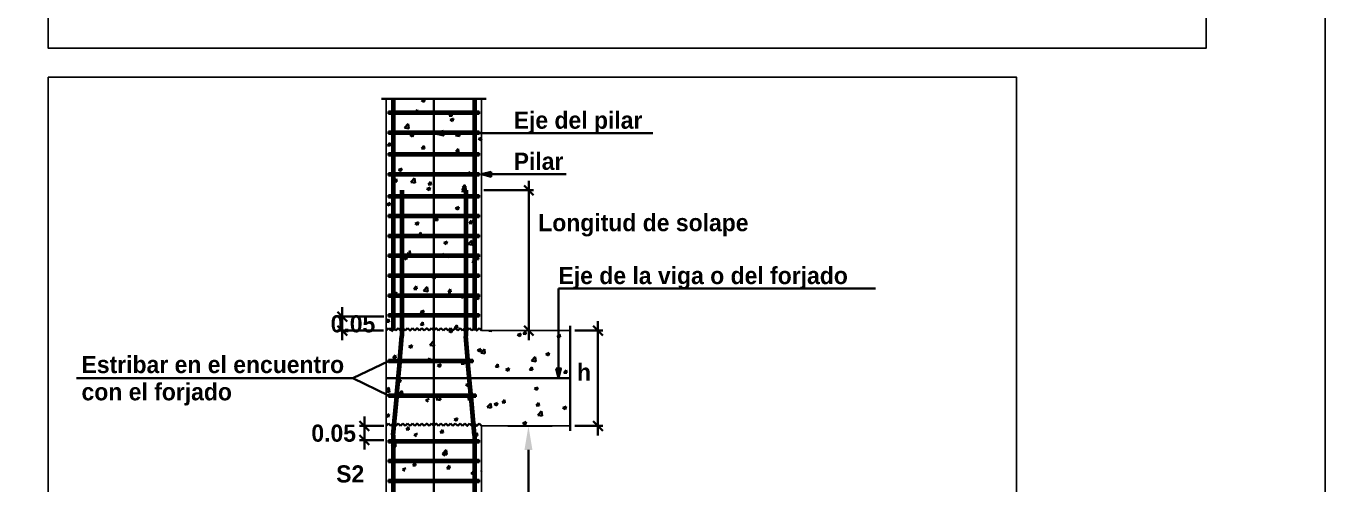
# Model space of a CAD drawing. Extents: x 2455 to 9764, y -806 to 181.
# Drawn here: x 4839.38 to 4848.36, y -570.25 to -567.08 of the extents above; entities that cross this region are included whole.
import ezdxf

# ---------------------------------------------------------------- set-up
doc = ezdxf.new("R2010")
doc.units = 0
doc.header["$LTSCALE"] = 0.2
doc.header["$MEASUREMENT"] = 0
doc.layers.add('0-CYPE2', color=4, linetype='CONTINUOUS', lineweight=35)
doc.layers.add('0-CYPE4', color=6, linetype='CONTINUOUS', lineweight=70)
doc.layers.add('01_cartela', color=6, linetype='CONTINUOUS', plot=False)
for name, color, linetype in [('07-TEXTOS', 7, 'CONTINUOUS'), ('CUADRO_LINEAS', 7, 'CONTINUOUS'), ('CYPECABECERA', 2, 'CONTINUOUS')]:
    doc.layers.add(name, color=color, linetype=linetype)
doc.styles.add('BERNARDO', font='GOTHICB.TTF')

msp = doc.modelspace()

# ---------------------------------------------------------------- hatches: boundary and pattern name
at = {"layer": '0-CYPE2', "linetype": 'Continuous'}
for color, points in [(256, [(4842.2651, -567.8401), (4842.2651, -567.8071), (4842.1993, -567.8236)]), (256, [(4842.5946, -568.124), (4842.5946, -568.0911), (4842.5287, -568.1075)]), (2, [(4843.0771, -569.449), (4843.0442, -569.449), (4843.0607, -569.5149)])]:
    msp.add_hatch(color=color, dxfattribs=at).paths.add_polyline_path(points, flags=0)

# ---------------------------------------------------------------- linework, layer by layer
at = {"layer": '0-CYPE2', "color": 2, "linetype": 'Continuous'}
for p, q in [((4841.8371, -567.5853), (4842.5618, -567.5853)), ((4842.0756, -567.6742), (4842.0849, -567.6631)), ((4842.0869, -567.6742), (4842.0849, -567.6632)), ((4842.115, -567.598), (4842.1381, -567.5892)), ((4842.115, -567.598), (4842.1314, -567.6091)), ((4842.1314, -567.6091), (4842.1381, -567.5892)), ((4842.5124, -567.6742), (4841.8865, -567.6742)), ((4841.8865, -567.6742), (4841.8865, -567.6907)), ((4841.8865, -567.6907), (4842.5124, -567.6907)), ((4841.9969, -567.7855), (4842.0226, -567.7588)), ((4842.0262, -567.7901), (4842.0226, -567.7588)), ((4842.3053, -567.7027), (4842.3154, -567.6907)), ((4842.3053, -567.7028), (4842.325, -567.7045)), ((4842.3117, -567.7307), (4842.3347, -567.7218)), ((4842.3117, -567.7307), (4842.328, -567.7417)), ((4842.3249, -567.7045), (4842.3224, -567.6907)), ((4842.328, -567.7417), (4842.3347, -567.7218)), ((4842.5124, -567.6907), (4842.5124, -567.6742)), ((4842.5124, -567.8115), (4841.8865, -567.8115)), ((4841.8865, -567.8279), (4841.8865, -567.8115)), ((4841.8865, -567.8279), (4842.5124, -567.8279)), ((4841.9969, -567.7855), (4842.0262, -567.7901)), ((4842.0349, -567.8369), (4842.0579, -567.8281)), ((4842.0349, -567.8369), (4842.0513, -567.848)), ((4842.0513, -567.848), (4842.0579, -567.8281)), ((4842.1, -567.8252), (4842.1164, -567.8141)), ((4842.2967, -567.8298), (4842.313, -567.8188)), ((4842.3485, -567.8401), (4842.3742, -567.8133)), ((4842.3485, -567.8401), (4842.3778, -567.8446)), ((4842.3778, -567.8446), (4842.3742, -567.8133)), ((4842.5124, -567.8279), (4842.5124, -567.8115)), ((4841.8784, -567.9092), (4841.8943, -567.8903)), ((4841.8784, -567.9092), (4841.8981, -567.9109)), ((4841.8981, -567.9109), (4841.8943, -567.8903)), ((4842.1147, -567.9299), (4842.1306, -567.9109)), ((4842.1147, -567.9299), (4842.1344, -567.9316)), ((4842.1344, -567.9316), (4842.1306, -567.9109)), ((4842.351, -567.9505), (4842.3668, -567.9316)), ((4842.3707, -567.9523), (4842.3668, -567.9316)), ((4842.5083, -567.8633), (4842.5289, -567.8554)), ((4842.5083, -567.8633), (4842.5247, -567.8744)), ((4842.5247, -567.8744), (4842.5289, -567.8618)), ((4842.5124, -567.9624), (4841.8865, -567.9624)), ((4841.8865, -567.9624), (4841.8865, -567.9789)), ((4841.8865, -567.9789), (4842.5124, -567.9789)), ((4842.2454, -567.9789), (4842.2479, -567.9806)), ((4842.2479, -567.9806), (4842.2485, -567.9789)), ((4842.25, -567.9624), (4842.2546, -567.9607)), ((4842.254, -567.9624), (4842.2546, -567.9607)), ((4842.351, -567.9505), (4842.3707, -567.9523)), ((4842.5124, -567.9789), (4842.5124, -567.9624)), ((4842.5124, -568.0997), (4841.8865, -568.0997)), ((4841.8865, -568.1162), (4841.8865, -568.0997)), ((4841.8865, -568.1162), (4842.5124, -568.1162)), ((4841.9547, -568.0758), (4841.9778, -568.067)), ((4841.9547, -568.0758), (4841.9711, -568.0869)), ((4841.9711, -568.0869), (4841.9778, -568.067)), ((4842.1, -568.1134), (4842.1164, -568.1024)), ((4842.2967, -568.1181), (4842.313, -568.107)), ((4842.4281, -568.1022), (4842.4512, -568.0933)), ((4842.4281, -568.1022), (4842.4445, -568.1132)), ((4842.4445, -568.1133), (4842.4512, -568.0934)), ((4842.5124, -568.1162), (4842.5124, -568.0997)), ((4841.9241, -568.157), (4841.94, -568.1381)), ((4841.9241, -568.157), (4841.9438, -568.1587)), ((4841.9438, -568.1587), (4841.94, -568.1381)), ((4842.0406, -568.161), (4842.0663, -568.1342)), ((4842.0406, -568.161), (4842.0699, -568.1655)), ((4842.0699, -568.1655), (4842.0663, -568.1342)), ((4842.1514, -568.2084), (4842.1744, -568.1996)), ((4842.1604, -568.1777), (4842.1763, -568.1587)), ((4842.1604, -568.1777), (4842.1801, -568.1794)), ((4842.1677, -568.2195), (4842.1744, -568.1996)), ((4842.1801, -568.1794), (4842.1763, -568.1587)), ((4842.3922, -568.2155), (4842.4178, -568.1887)), ((4842.3967, -568.1983), (4842.4125, -568.1794)), ((4842.3967, -568.1983), (4842.4164, -568.2001)), ((4842.4164, -568.2), (4842.4126, -568.1794)), ((4842.4215, -568.22), (4842.4178, -568.1887)), ((4841.8865, -568.2507), (4842.5124, -568.2507)), ((4841.8865, -568.2672), (4841.8865, -568.2507)), ((4842.5124, -568.2672), (4841.8865, -568.2672)), ((4842.1513, -568.2084), (4842.1677, -568.2195)), ((4842.5124, -568.2507), (4842.5124, -568.2672)), ((4841.8746, -568.3147), (4841.8976, -568.3058)), ((4841.8746, -568.3147), (4841.8909, -568.3257)), ((4841.8909, -568.3258), (4841.8976, -568.3058)), ((4841.9792, -568.3936), (4841.9857, -568.3858)), ((4841.9895, -568.4065), (4841.9857, -568.3858)), ((4842.348, -568.3411), (4842.3711, -568.3322)), ((4842.348, -568.3411), (4842.3644, -568.3521)), ((4842.3644, -568.3521), (4842.3711, -568.3322)), ((4842.5124, -568.388), (4841.8865, -568.388)), ((4841.8865, -568.4044), (4841.8865, -568.388)), ((4841.8865, -568.4044), (4842.5124, -568.4044)), ((4841.9698, -568.4048), (4841.9701, -568.4044)), ((4841.9698, -568.4048), (4841.9895, -568.4065)), ((4842.0712, -568.4473), (4842.0943, -568.4385)), ((4842.0712, -568.4473), (4842.0876, -568.4584)), ((4842.0876, -568.4584), (4842.0943, -568.4385)), ((4842.1, -568.4017), (4842.1164, -568.3906)), ((4842.2061, -568.4254), (4842.222, -568.4065)), ((4842.2061, -568.4254), (4842.2258, -568.4272)), ((4842.2258, -568.4272), (4842.222, -568.4065)), ((4842.2967, -568.4063), (4842.313, -568.3952)), ((4842.4424, -568.4461), (4842.4583, -568.4272)), ((4842.4424, -568.4461), (4842.4621, -568.4478)), ((4842.4621, -568.4478), (4842.4583, -568.4272)), ((4842.5124, -568.4044), (4842.5124, -568.388)), ((4841.8865, -568.5252), (4842.5124, -568.5252)), ((4841.8865, -568.5417), (4841.8865, -568.5252)), ((4842.5124, -568.5417), (4841.8865, -568.5417)), ((4842.095, -568.5252), (4842.1099, -568.5096)), ((4842.1117, -568.5252), (4842.1099, -568.5096)), ((4842.4358, -568.5909), (4842.4615, -568.5642)), ((4842.4651, -568.5954), (4842.4615, -568.5642)), ((4842.5124, -568.5252), (4842.5124, -568.5417)), ((4842.0155, -568.6526), (4842.0352, -568.6543)), ((4842.0352, -568.6543), (4842.0314, -568.6336)), ((4842.2518, -568.6732), (4842.2677, -568.6543)), ((4842.2715, -568.675), (4842.2677, -568.6543)), ((4842.2678, -568.58), (4842.2909, -568.5711)), ((4842.2678, -568.58), (4842.2842, -568.591)), ((4842.2842, -568.591), (4842.2909, -568.5711)), ((4842.4358, -568.5909), (4842.4651, -568.5954)), ((4842.5124, -568.6625), (4841.8865, -568.6625)), ((4841.8865, -568.6789), (4841.8865, -568.6625)), ((4841.8865, -568.6789), (4842.5124, -568.6789)), ((4841.991, -568.6862), (4842.0074, -568.6973)), ((4841.9911, -568.6862), (4842.0141, -568.6773)), ((4842.0074, -568.6973), (4842.0141, -568.6774)), ((4842.1, -568.6762), (4842.1164, -568.6651)), ((4842.2518, -568.6732), (4842.2715, -568.675)), ((4842.2967, -568.6808), (4842.313, -568.6698)), ((4842.4645, -568.7126), (4842.4875, -568.7037)), ((4842.4645, -568.7126), (4842.4809, -568.7236)), ((4842.4809, -568.7236), (4842.4875, -568.7037)), ((4842.4881, -568.6939), (4842.504, -568.675)), ((4842.4881, -568.6939), (4842.5078, -568.6956)), ((4842.5078, -568.6956), (4842.504, -568.675)), ((4842.5124, -568.6789), (4842.5124, -568.6625)), ((4841.8865, -568.7997), (4842.5124, -568.7997)), ((4841.8865, -568.8162), (4841.8865, -568.7997)), ((4842.5124, -568.8162), (4841.8865, -568.8162)), ((4842.1877, -568.8188), (4842.1945, -568.8162)), ((4842.1877, -568.8188), (4842.2041, -568.8299)), ((4842.2041, -568.8299), (4842.2087, -568.8162)), ((4842.5124, -568.7997), (4842.5124, -568.8162)), ((4842.0612, -568.9003), (4842.0771, -568.8814)), ((4842.0612, -568.9004), (4842.0809, -568.9021)), ((4842.0809, -568.9021), (4842.0771, -568.8814)), ((4842.1279, -568.9118), (4842.1536, -568.8851)), ((4842.1279, -568.9118), (4842.1572, -568.9163)), ((4842.1572, -568.9163), (4842.1536, -568.8851)), ((4842.2975, -568.921), (4842.3134, -568.9021)), ((4842.2975, -568.921), (4842.3172, -568.9227)), ((4842.3172, -568.9227), (4842.3134, -568.9021)), ((4842.5124, -568.937), (4841.8865, -568.937)), ((4841.8865, -568.9535), (4841.8865, -568.937)), ((4841.8865, -568.9535), (4842.5124, -568.9535)), ((4842.1, -568.9507), (4842.1164, -568.9397)), ((4842.2967, -568.9553), (4842.313, -568.9443)), ((4842.3843, -568.9515), (4842.4074, -568.9426)), ((4842.3843, -568.9515), (4842.4007, -568.9625)), ((4842.4007, -568.9625), (4842.4074, -568.9426)), ((4842.4795, -568.9663), (4842.5052, -568.9396)), ((4842.4795, -568.9663), (4842.5088, -568.9709)), ((4842.5088, -568.9709), (4842.5052, -568.9396)), ((4842.5124, -568.9535), (4842.5124, -568.937)), ((4842.5124, -569.0742), (4841.8865, -569.0742)), ((4841.8865, -569.0742), (4841.8865, -569.0907)), ((4841.8865, -569.0907), (4842.5124, -569.0907)), ((4842.1075, -569.0577), (4842.1306, -569.0489)), ((4842.1075, -569.0577), (4842.1239, -569.0688)), ((4842.1239, -569.0688), (4842.1306, -569.0489)), ((4842.5124, -569.0907), (4842.5124, -569.0742)), ((4841.87, -569.1875), (4841.8865, -569.1711)), ((4841.8707, -569.1275), (4841.8865, -569.1085)), ((4841.8707, -569.1275), (4841.8904, -569.1292)), ((4841.8903, -569.1292), (4841.8865, -569.1085)), ((4841.8865, -569.1711), (4841.903, -569.1875)), ((4841.9195, -569.1711), (4841.9359, -569.1875)), ((4841.9359, -569.1875), (4841.9524, -569.1711)), ((4841.9853, -569.1711), (4842.0018, -569.1875)), ((4842.0018, -569.1875), (4842.0183, -569.1711)), ((4842.0512, -569.1711), (4842.0677, -569.1875)), ((4842.1006, -569.1875), (4842.1171, -569.1711)), ((4842.1069, -569.1481), (4842.1228, -569.1292)), ((4842.1069, -569.1481), (4842.1266, -569.1499)), ((4842.1171, -569.1711), (4842.1336, -569.1875)), ((4842.1266, -569.1499), (4842.1228, -569.1292)), ((4842.1665, -569.1875), (4842.183, -569.1711)), ((4842.2324, -569.1875), (4842.2489, -569.1711)), ((4842.2489, -569.1711), (4842.2654, -569.1875)), ((4842.2654, -569.1875), (4842.2818, -569.1711)), ((4842.2818, -569.1711), (4842.2983, -569.1875)), ((4842.2983, -569.1875), (4842.3148, -569.1711)), ((4842.3042, -569.1903), (4842.3272, -569.1815)), ((4842.3042, -569.1903), (4842.3205, -569.2014)), ((4842.3148, -569.1711), (4842.3312, -569.1875)), ((4842.3205, -569.2014), (4842.3272, -569.1815)), ((4842.3312, -569.1875), (4842.3477, -569.1711)), ((4842.3432, -569.1688), (4842.3591, -569.1499)), ((4842.3432, -569.1688), (4842.3629, -569.1705)), ((4842.3477, -569.1711), (4842.3642, -569.1875)), ((4842.3629, -569.1705), (4842.3591, -569.1499)), ((4842.3642, -569.1875), (4842.3807, -569.1711)), ((4842.3807, -569.1711), (4842.3971, -569.1875)), ((4842.3971, -569.1875), (4842.4136, -569.1711)), ((4842.4465, -569.1711), (4842.463, -569.1875)), ((4842.463, -569.1875), (4842.4795, -569.1711)), ((4842.5124, -569.1711), (4842.5289, -569.1875)), ((4842.5795, -569.1895), (4842.5811, -569.1875)), ((4842.5795, -569.1895), (4842.5992, -569.1912)), ((4842.5992, -569.1912), (4842.5985, -569.1875)), ((4842.8558, -569.1546), (4842.8558, -569.2534)), ((4843.1412, -569.1546), (4843.1412, -569.8793)), ((4842.1716, -569.2872), (4842.1973, -569.2605)), ((4842.2009, -569.2918), (4842.1973, -569.2605)), ((4842.7776, -569.2167), (4842.8007, -569.2079)), ((4842.7776, -569.2167), (4842.794, -569.2278)), ((4843.0521, -569.2308), (4843.0679, -569.2119)), ((4843.0521, -569.2308), (4843.0718, -569.2326)), ((4843.0718, -569.2325), (4843.0679, -569.2119)), ((4841.9164, -569.3753), (4841.9322, -569.3563)), ((4841.9361, -569.377), (4841.9322, -569.3563)), ((4842.0274, -569.2966), (4842.0504, -569.2877)), ((4842.0274, -569.2966), (4842.0438, -569.3077)), ((4842.0438, -569.3077), (4842.0504, -569.2878)), ((4842.1716, -569.2872), (4842.2009, -569.2918)), ((4842.5008, -569.323), (4842.5239, -569.3141)), ((4842.5008, -569.323), (4842.5172, -569.334)), ((4842.5172, -569.334), (4842.5239, -569.3141)), ((4842.5232, -569.3417), (4842.5488, -569.315)), ((4842.5232, -569.3417), (4842.5525, -569.3463)), ((4842.5525, -569.3463), (4842.5489, -569.315)), ((4842.8748, -569.3963), (4842.9004, -569.3695)), ((4842.9041, -569.4008), (4842.9004, -569.3695)), ((4842.9742, -569.3494), (4842.9973, -569.3405)), ((4842.9742, -569.3494), (4842.9906, -569.3604)), ((4842.9906, -569.3604), (4842.9973, -569.3405)), ((4841.8865, -569.3893), (4842.4685, -569.3893)), ((4841.8865, -569.4058), (4841.8865, -569.3893)), ((4842.4685, -569.4058), (4841.8865, -569.4058)), ((4841.9164, -569.3753), (4841.9361, -569.377)), ((4842.1582, -569.3893), (4842.1685, -569.377)), ((4842.1708, -569.3893), (4842.1685, -569.377)), ((4842.224, -569.4292), (4842.2471, -569.4204)), ((4842.224, -569.4292), (4842.2404, -569.4403)), ((4842.2404, -569.4403), (4842.2471, -569.4204)), ((4842.3889, -569.4166), (4842.398, -569.4058)), ((4842.3889, -569.4166), (4842.4086, -569.4183)), ((4842.4086, -569.4183), (4842.4063, -569.4058)), ((4842.4685, -569.3893), (4842.4685, -569.4058)), ((4842.6252, -569.4373), (4842.6411, -569.4183)), ((4842.6252, -569.4373), (4842.6449, -569.439)), ((4842.6449, -569.439), (4842.6411, -569.4183)), ((4842.6974, -569.4556), (4842.7205, -569.4468)), ((4842.6974, -569.4556), (4842.7138, -569.4667)), ((4842.7138, -569.4667), (4842.7205, -569.4468)), ((4842.8615, -569.4579), (4842.8774, -569.439)), ((4842.8615, -569.4579), (4842.8812, -569.4597)), ((4842.8748, -569.3963), (4842.9041, -569.4008)), ((4842.8812, -569.4597), (4842.8774, -569.439)), ((4843.0978, -569.4786), (4843.1137, -569.4597)), ((4843.1175, -569.4803), (4843.1137, -569.4597)), ((4841.9472, -569.5355), (4841.9703, -569.5266)), ((4841.9472, -569.5355), (4841.9636, -569.5465)), ((4841.9636, -569.5465), (4841.9703, -569.5266)), ((4842.4206, -569.5619), (4842.4437, -569.553)), ((4842.437, -569.5729), (4842.4437, -569.553)), ((4843.0978, -569.4786), (4843.1175, -569.4803)), ((4841.87, -569.6015), (4841.8894, -569.5814)), ((4841.87, -569.6091), (4841.893, -569.6127)), ((4841.8865, -569.6281), (4842.4893, -569.6281)), ((4841.8865, -569.6446), (4841.8865, -569.6281)), ((4841.893, -569.6127), (4841.8894, -569.5814)), ((4841.9621, -569.623), (4841.978, -569.6041)), ((4841.9621, -569.623), (4841.9818, -569.6248)), ((4841.9818, -569.6248), (4841.978, -569.6041)), ((4842.2114, -569.6281), (4842.2142, -569.6248)), ((4842.2149, -569.6281), (4842.2142, -569.6248)), ((4842.2153, -569.6626), (4842.2409, -569.6359)), ((4842.4206, -569.5619), (4842.437, -569.5729)), ((4842.4893, -569.6281), (4842.4893, -569.6446)), ((4842.8941, -569.5882), (4842.9171, -569.5794)), ((4842.8941, -569.5882), (4842.9104, -569.5993)), ((4842.9105, -569.5993), (4842.9171, -569.5794)), ((4842.4893, -569.6446), (4841.8865, -569.6446)), ((4842.1438, -569.6681), (4842.1602, -569.6792)), ((4842.1439, -569.6681), (4842.1669, -569.6593)), ((4842.2085, -569.6446), (4842.218, -569.6454)), ((4842.2153, -569.6626), (4842.2446, -569.6672)), ((4842.218, -569.6454), (4842.2179, -569.6446)), ((4842.2446, -569.6672), (4842.242, -569.6446)), ((4842.4346, -569.6644), (4842.4505, -569.6455)), ((4842.4346, -569.6644), (4842.4543, -569.6661)), ((4842.4543, -569.6661), (4842.4505, -569.6455)), ((4842.5669, -569.7172), (4842.5925, -569.6904)), ((4842.5669, -569.7172), (4842.5962, -569.7217)), ((4842.5962, -569.7217), (4842.5925, -569.6904)), ((4842.6173, -569.6945), (4842.6403, -569.6856)), ((4842.6173, -569.6945), (4842.6337, -569.7055)), ((4842.6337, -569.7056), (4842.6403, -569.6856)), ((4842.6709, -569.6851), (4842.6868, -569.6661)), ((4842.6709, -569.6851), (4842.6906, -569.6868)), ((4842.6906, -569.6868), (4842.6868, -569.6661)), ((4842.9072, -569.7057), (4842.9231, -569.6868)), ((4842.9072, -569.7057), (4842.9269, -569.7075)), ((4842.9269, -569.7074), (4842.9231, -569.6868)), ((4843.0907, -569.7209), (4843.1138, -569.712)), ((4843.0907, -569.7209), (4843.1071, -569.7319)), ((4843.1071, -569.7319), (4843.1138, -569.712)), ((4841.87, -569.7732), (4841.8901, -569.7655)), ((4841.87, -569.7764), (4841.8834, -569.7854)), ((4841.8834, -569.7854), (4841.8901, -569.7655)), ((4842.3405, -569.8007), (4842.3636, -569.7919)), ((4842.3405, -569.8007), (4842.3569, -569.8118)), ((4842.3569, -569.8118), (4842.3636, -569.7919)), ((4842.8139, -569.8271), (4842.837, -569.8183)), ((4842.8303, -569.8382), (4842.837, -569.8183)), ((4842.9184, -569.7717), (4842.9441, -569.745)), ((4842.9184, -569.7717), (4842.9477, -569.7762)), ((4842.9477, -569.7762), (4842.9441, -569.745)), ((4841.87, -569.8464), (4841.8865, -569.8299)), ((4841.8865, -569.8299), (4841.903, -569.8464)), ((4841.903, -569.8464), (4841.9195, -569.8299)), ((4841.9195, -569.8299), (4841.9359, -569.8464)), ((4841.9359, -569.8464), (4841.9524, -569.8299)), ((4841.9524, -569.8299), (4841.9689, -569.8464)), ((4841.9689, -569.8464), (4841.9853, -569.8299)), ((4841.9853, -569.8299), (4842.0018, -569.8464)), ((4842.0018, -569.8464), (4842.0183, -569.8299)), ((4842.0078, -569.8708), (4842.0237, -569.8519)), ((4842.0078, -569.8708), (4842.0275, -569.8726)), ((4842.0183, -569.8299), (4842.0348, -569.8464)), ((4842.0275, -569.8726), (4842.0237, -569.8519)), ((4842.0348, -569.8464), (4842.0512, -569.8299)), ((4842.0512, -569.8299), (4842.0677, -569.8464)), ((4842.0637, -569.907), (4842.0868, -569.8981)), ((4842.0637, -569.907), (4842.0801, -569.918)), ((4842.1006, -569.8464), (4842.1171, -569.8299)), ((4842.1171, -569.8299), (4842.1336, -569.8464)), ((4842.1665, -569.8464), (4842.183, -569.8299)), ((4842.2324, -569.8464), (4842.2489, -569.8299)), ((4842.2441, -569.8915), (4842.2599, -569.8726)), ((4842.2441, -569.8915), (4842.2638, -569.8932)), ((4842.2489, -569.8299), (4842.2654, -569.8464)), ((4842.2638, -569.8932), (4842.2599, -569.8726)), ((4842.2654, -569.8464), (4842.2818, -569.8299)), ((4842.2818, -569.8299), (4842.2983, -569.8464)), ((4842.2983, -569.8464), (4842.3148, -569.8299)), ((4842.3148, -569.8299), (4842.3312, -569.8464)), ((4842.3312, -569.8464), (4842.3477, -569.8299)), ((4842.3477, -569.8299), (4842.3642, -569.8464)), ((4842.3642, -569.8464), (4842.3807, -569.8299)), ((4842.3807, -569.8299), (4842.3971, -569.8464)), ((4842.3971, -569.8464), (4842.4136, -569.8299)), ((4842.4465, -569.8299), (4842.463, -569.8464)), ((4842.463, -569.8464), (4842.4795, -569.8299)), ((4842.4803, -569.9122), (4842.4962, -569.8932)), ((4842.4803, -569.9122), (4842.5, -569.9139)), ((4842.5, -569.9139), (4842.4962, -569.8932)), ((4842.5124, -569.8299), (4842.5289, -569.8464)), ((4842.8139, -569.8271), (4842.8303, -569.8382)), ((4841.8865, -569.9432), (4842.5124, -569.9432)), ((4841.8865, -569.9597), (4841.8865, -569.9432)), ((4842.5124, -569.9597), (4841.8865, -569.9597)), ((4841.9074, -569.9835), (4841.9303, -569.9597)), ((4841.9074, -569.9835), (4841.9367, -569.9881)), ((4841.9367, -569.9881), (4841.9334, -569.9597)), ((4842.5124, -569.9432), (4842.5124, -569.9597)), ((4842.5124, -570.0805), (4841.8865, -570.0805)), ((4841.8865, -570.0969), (4841.8865, -570.0805)), ((4842.259, -570.0381), (4842.2846, -570.0113)), ((4842.259, -570.0381), (4842.2883, -570.0426)), ((4842.2603, -570.0396), (4842.2834, -570.0308)), ((4842.2603, -570.0396), (4842.2767, -570.0507)), ((4842.2767, -570.0507), (4842.2834, -570.0308)), ((4842.2883, -570.0426), (4842.2846, -570.0113)), ((4842.5124, -570.0969), (4842.5124, -570.0805)), ((4841.8865, -570.0969), (4842.5124, -570.0969)), ((4841.9835, -570.1459), (4842.0066, -570.137)), ((4841.9835, -570.1459), (4841.9999, -570.1569)), ((4842.0535, -570.1186), (4842.0694, -570.0997)), ((4842.0535, -570.1186), (4842.0732, -570.1203)), ((4842.0732, -570.1203), (4842.0694, -570.0997)), ((4842.2898, -570.1393), (4842.3056, -570.1204)), ((4842.2898, -570.1393), (4842.3095, -570.141)), ((4842.3095, -570.141), (4842.3057, -570.1204)), ((4842.457, -570.1723), (4842.48, -570.1634)), ((4842.457, -570.1723), (4842.4734, -570.1833)), ((4842.526, -570.16), (4842.5289, -570.1566)), ((4842.5261, -570.16), (4842.5289, -570.1602)), ((4842.5124, -570.2177), (4841.8865, -570.2177)), ((4841.8865, -570.2177), (4841.8865, -570.2342)), ((4841.8865, -570.2342), (4842.5124, -570.2342)), ((4842.5124, -570.2342), (4842.5124, -570.2177))]:
    msp.add_line(p, q, dxfattribs=at)
at = {"layer": '0-CYPE2', "linetype": 'Continuous'}
for p, q in [((4842.1995, -571.1095), (4842.1995, -567.5853)), ((4842.1995, -567.8236), (4842.7099, -567.8236)), ((4842.7099, -567.8236), (4843.7122, -567.8236)), ((4842.5289, -568.1075), (4842.7099, -568.1075)), ((4842.7099, -568.1075), (4843.1142, -568.1075)), ((4842.8888, -568.2507), (4842.8229, -568.1848)), ((4842.8558, -568.2507), (4842.8558, -568.1519)), ((4842.5454, -568.2177), (4842.8888, -568.2177)), ((4842.8558, -568.2177), (4842.8558, -569.1875)), ((4843.0607, -568.897), (4843.1758, -568.897)), ((4843.0607, -569.5147), (4843.0607, -568.897)), ((4843.1758, -568.897), (4845.2506, -568.897)), ((4841.5995, -569.1237), (4841.5336, -569.0578)), ((4841.8536, -569.0907), (4841.5336, -569.0907)), ((4841.5666, -569.1237), (4841.5666, -569.0248)), ((4841.5666, -569.1875), (4841.5666, -569.0907)), ((4841.5995, -569.2205), (4841.5336, -569.1546)), ((4841.8507, -569.1875), (4841.5336, -569.1875)), ((4841.5666, -569.1546), (4841.5666, -569.2534)), ((4842.8158, -569.2101), (4842.8317, -569.1912)), ((4842.8888, -569.2205), (4842.8229, -569.1546)), ((4842.8355, -569.2119), (4842.8317, -569.1912)), ((4843.1742, -569.1875), (4843.366, -569.1875)), ((4843.366, -569.2205), (4843.3001, -569.1546)), ((4843.333, -569.2205), (4843.333, -569.1217)), ((4843.333, -569.1875), (4843.333, -569.8464)), ((4842.794, -569.2278), (4842.8007, -569.2079)), ((4842.8158, -569.2102), (4842.8355, -569.2119)), ((4841.6397, -569.517), (4841.8865, -569.3975)), ((4841.6397, -569.517), (4839.7298, -569.517)), ((4841.6397, -569.517), (4841.8865, -569.6364)), ((4841.87, -569.517), (4843.1412, -569.517)), ((4841.7525, -569.8793), (4841.6867, -569.8134)), ((4841.7196, -569.8793), (4841.7196, -569.7805)), ((4843.366, -569.8793), (4843.3001, -569.8134)), ((4843.333, -569.8134), (4843.333, -569.9123)), ((4841.8544, -569.8464), (4841.6867, -569.8464)), ((4841.7525, -569.9761), (4841.6867, -569.9103)), ((4841.7196, -569.9432), (4841.7196, -569.8464)), ((4841.7196, -569.9103), (4841.7196, -570.0091)), ((4843.1742, -569.8464), (4843.366, -569.8464)), ((4841.8536, -569.9432), (4841.6867, -569.9432)), ((4842.8531, -571.1746), (4842.8531, -570.0117))]:
    msp.add_line(p, q, dxfattribs=at)
for points in [[(4842.2651, -567.8071), (4842.1993, -567.8236), (4842.2651, -567.8401), (4842.2651, -567.8071)], [(4842.5946, -568.0911), (4842.5287, -568.1075), (4842.5946, -568.124), (4842.5946, -568.0911)], [(4843.0442, -569.449), (4843.0607, -569.5149), (4843.0771, -569.449), (4843.0442, -569.449)]]:
    msp.add_lwpolyline(points, close=True, dxfattribs=at)
for points in [[(4842.2651, -567.8071), (4842.2651, -567.8401)], [(4842.5946, -568.0911), (4842.5946, -568.124)]]:
    msp.add_lwpolyline(points, dxfattribs=at)
at = {"layer": '0-CYPE2', "color": 2, "linetype": 'Continuous'}
for points in [[(4841.9524, -569.1711), (4841.9689, -569.1875), (4841.9853, -569.1711)], [(4842.0183, -569.1711), (4842.0348, -569.1875), (4842.0512, -569.1711)], [(4842.0677, -569.1875), (4842.0842, -569.1711), (4842.1006, -569.1875)], [(4842.1336, -569.1875), (4842.1501, -569.1711), (4842.1665, -569.1875)], [(4842.183, -569.1711), (4842.1995, -569.1875), (4842.2159, -569.1711), (4842.2324, -569.1875)], [(4842.4136, -569.1711), (4842.4301, -569.1875), (4842.4465, -569.1711)], [(4842.4795, -569.1711), (4842.496, -569.1875), (4842.5124, -569.1711)], [(4843.0442, -569.449), (4843.0771, -569.449)], [(4842.0677, -569.8464), (4842.0842, -569.8299), (4842.1006, -569.8464)], [(4842.1336, -569.8464), (4842.1501, -569.8299), (4842.1665, -569.8464)], [(4842.183, -569.8299), (4842.1995, -569.8464), (4842.2159, -569.8299), (4842.2324, -569.8464)], [(4842.4136, -569.8299), (4842.4301, -569.8464), (4842.4465, -569.8299)], [(4842.4795, -569.8299), (4842.496, -569.8464), (4842.5124, -569.8299)]]:
    msp.add_lwpolyline(points, dxfattribs=at)
at = {"layer": '0-CYPE2', "linetype": 'Continuous'}
msp.add_solid([(4842.8256, -570.0117), (4842.8805, -570.0117), (4842.8531, -569.847)], dxfattribs=at)
at = {"layer": '0-CYPE4', "linetype": 'Continuous'}
for p, q in [((4841.9195, -567.5853), (4841.9195, -567.6742)), ((4842.4795, -567.5853), (4842.4795, -567.6742)), ((4841.9195, -567.6907), (4841.9195, -567.8115)), ((4842.4795, -567.6907), (4842.4795, -567.8115)), ((4841.9195, -567.8279), (4841.9195, -567.9624)), ((4842.4795, -567.8279), (4842.4795, -567.9624)), ((4841.9195, -567.9789), (4841.9195, -568.0997)), ((4842.4795, -567.9789), (4842.4795, -568.0997)), ((4841.9195, -568.1162), (4841.9195, -568.2507)), ((4842.4795, -568.1162), (4842.4795, -568.2507)), ((4841.9195, -568.2672), (4841.9195, -568.388)), ((4841.9792, -568.2177), (4841.9792, -568.2507)), ((4841.9792, -568.2672), (4841.9792, -568.388)), ((4842.3922, -568.2155), (4842.4215, -568.22)), ((4842.4197, -568.2177), (4842.4197, -568.2507)), ((4842.4197, -568.2672), (4842.4197, -568.388)), ((4842.4795, -568.2672), (4842.4795, -568.388)), ((4841.9195, -568.4044), (4841.9195, -568.5252)), ((4841.9792, -568.4044), (4841.9792, -568.5252)), ((4842.4197, -568.4044), (4842.4197, -568.5252)), ((4842.4795, -568.4044), (4842.4795, -568.5252)), ((4841.9195, -568.5417), (4841.9195, -568.6625)), ((4841.9792, -568.5417), (4841.9792, -568.6625)), ((4842.4197, -568.5417), (4842.4197, -568.6625)), ((4842.4795, -568.5417), (4842.4795, -568.6625)), ((4841.9195, -568.6789), (4841.9195, -568.7997)), ((4841.9792, -568.6789), (4841.9792, -568.7997)), ((4842.4197, -568.6789), (4842.4197, -568.7997)), ((4842.4795, -568.6789), (4842.4795, -568.7997)), ((4841.9195, -568.8162), (4841.9195, -568.937)), ((4841.9792, -568.8162), (4841.9792, -568.937)), ((4842.4197, -568.8162), (4842.4197, -568.937)), ((4842.4795, -568.8162), (4842.4795, -568.937)), ((4841.9109, -568.9251), (4841.934, -568.9162)), ((4841.9109, -568.9251), (4841.9273, -568.9361)), ((4841.9273, -568.9361), (4841.934, -568.9162)), ((4841.9195, -568.9535), (4841.9195, -569.0742)), ((4841.9792, -568.9535), (4841.9792, -569.0742)), ((4842.4197, -568.9535), (4842.4197, -569.0742)), ((4842.4795, -568.9535), (4842.4795, -569.0742)), ((4841.9195, -569.0907), (4841.9195, -569.1875)), ((4841.9792, -569.0907), (4841.9792, -569.1669)), ((4842.4197, -569.0907), (4842.4197, -569.1669)), ((4842.4795, -569.0907), (4842.4795, -569.1875)), ((4841.903, -569.1875), (4841.9195, -569.1711)), ((4841.9792, -569.1669), (4841.9792, -569.2264)), ((4842.4197, -569.1669), (4842.4197, -569.2264)), ((4841.965, -569.3893), (4841.9792, -569.2264)), ((4842.434, -569.3893), (4842.4197, -569.2264)), ((4841.9441, -569.6281), (4841.9635, -569.4058)), ((4842.4548, -569.6281), (4842.4354, -569.4058)), ((4841.9195, -569.91), (4841.9427, -569.6446)), ((4842.4795, -569.91), (4842.4563, -569.6446)), ((4841.9195, -569.91), (4841.9195, -569.9432)), ((4842.4795, -569.91), (4842.4795, -569.9432)), ((4841.9195, -569.9597), (4841.9195, -570.0805)), ((4842.4795, -569.9597), (4842.4795, -570.0805)), ((4841.9195, -570.0969), (4841.9195, -570.2177)), ((4842.4734, -570.1833), (4842.48, -570.1634)), ((4842.4795, -570.0969), (4842.4795, -570.2177)), ((4841.9195, -570.2342), (4841.9195, -570.3687)), ((4842.4795, -570.2342), (4842.4795, -570.3687))]:
    msp.add_line(p, q, dxfattribs=at)
at = {"layer": '01_cartela', "color": 3}
msp.add_lwpolyline([(4817.7186, -561.0508), (4817.7186, -582.5858), (4848.3566, -582.5858), (4848.3566, -561.0508)], close=True, dxfattribs=at)
at = {"layer": '07-TEXTOS', "color": 5}
for p, q in [((4841.87, -572.6666), (4841.87, -567.5853)), ((4842.5289, -569.1875), (4842.5289, -567.5853)), ((4842.5289, -569.1875), (4843.1412, -569.1875)), ((4842.5289, -572.6666), (4842.5289, -569.8464)), ((4842.5289, -569.8464), (4843.1412, -569.8464)), ((4842.7101, -569.847), (4843.0178, -569.847))]:
    msp.add_line(p, q, dxfattribs=at)
at = {"layer": 'CUADRO_LINEAS'}
msp.add_lwpolyline([(4839.5344, -561.3643), (4847.536, -561.3643), (4847.536, -567.2356), (4839.5344, -567.2356)], close=True, dxfattribs=at)
at = {"layer": 'CYPECABECERA', "color": 7, "linetype": 'Continuous'}
for p, q in [((4839.5344, -561.3643), (4839.5344, -567.2356)), ((4847.536, -561.3643), (4847.536, -567.2356)), ((4839.5344, -567.2356), (4847.536, -567.2356))]:
    msp.add_line(p, q, dxfattribs=at)
msp.add_lwpolyline([(4839.5344, -567.4356), (4846.2247, -567.4356), (4846.2247, -576.9331), (4839.5344, -576.9331)], close=True, dxfattribs=at)

# ---------------------------------------------------------------- texts
at = {"layer": '07-TEXTOS', "color": 5, "style": 'BERNARDO'}
for s, height, p in [('Eje del pilar', 0.118507, (4842.7511, -567.7929)), ('Pilar', 0.11851, (4842.7511, -568.0768)), ('Longitud de solape', 0.118507, (4842.921, -568.5009)), ('Eje de la viga o del forjado', 0.118507, (4843.0607, -568.8662)), ('0.05', 0.11851, (4841.4864, -569.1997)), ('Estribar en el encuentro', 0.118507, (4839.7654, -569.481)), ('h', 0.1185, (4843.1886, -569.5343)), ('con el forjado', 0.118507, (4839.7654, -569.6693)), ('0.05', 0.11851, (4841.3531, -569.9553)), ('S2 ', 0.11851, (4841.5247, -570.2367))]:
    msp.add_text(s, height=height, dxfattribs=at).set_placement(p)

doc.saveas('drawing.dxf')
